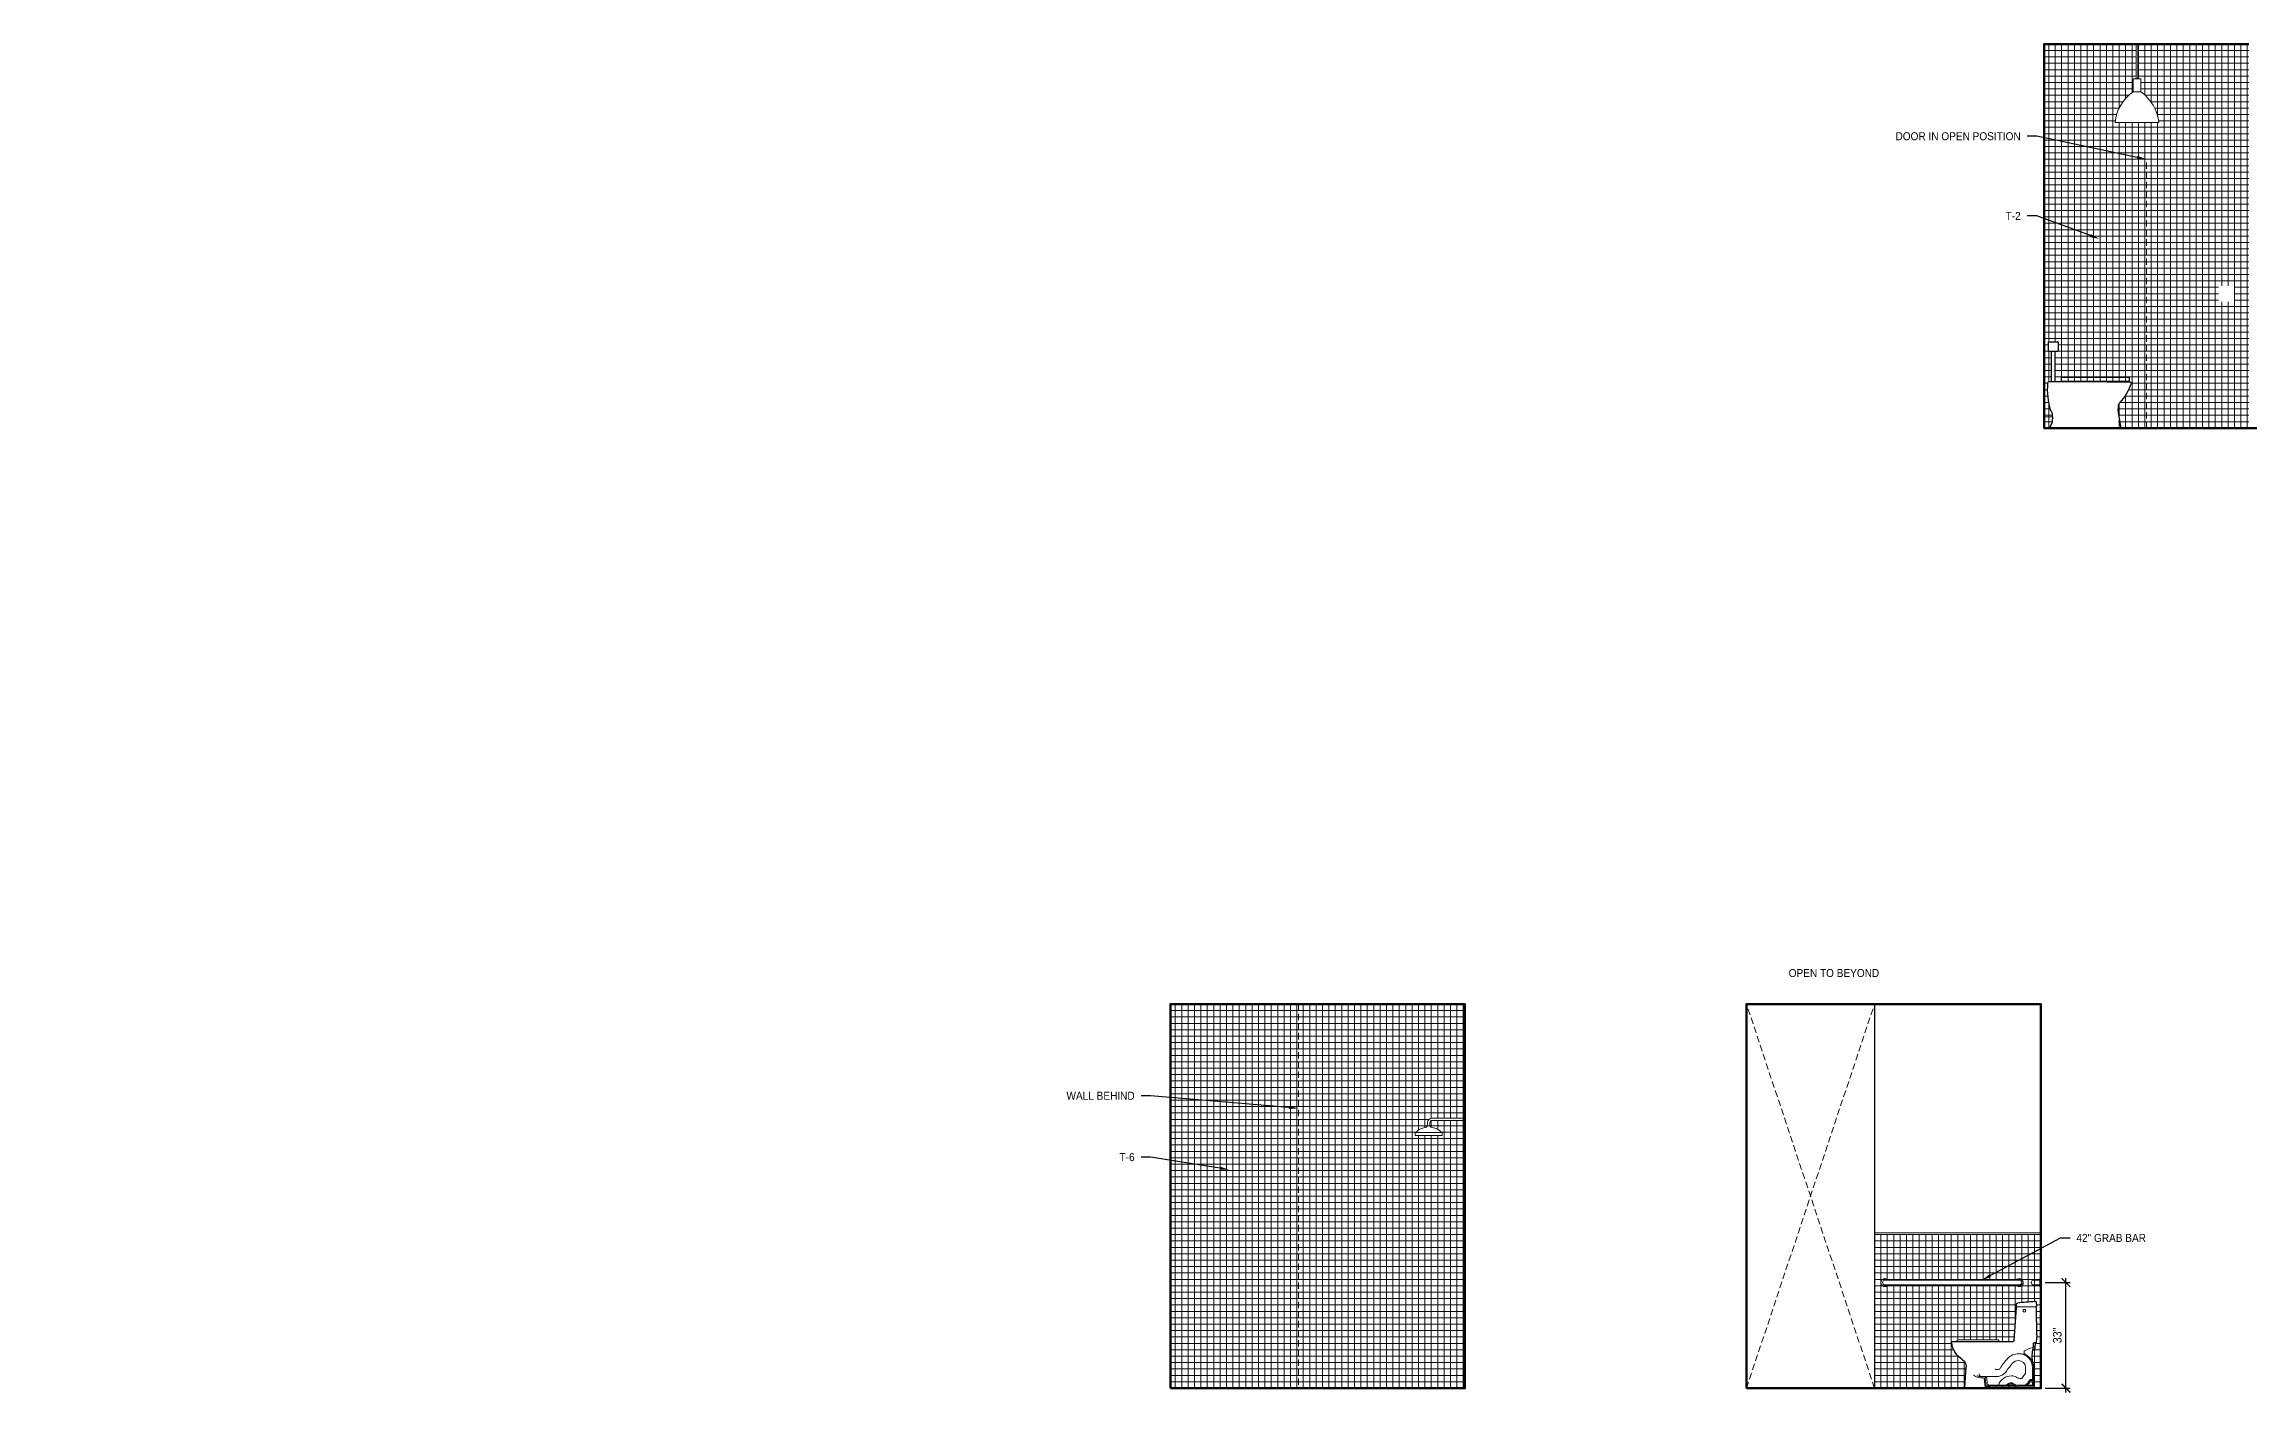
# Model space of a CAD drawing. Header units: inches. Extents: x -3027 to 6920, y -6604 to 320.
# Drawn here: x 3015 to 3703, y -2701 to -2280 of the extents above; entities that cross this region are included whole.
import ezdxf
from ezdxf import colors
from ezdxf.entities.mleader import LeaderData, LeaderLine
from ezdxf.math import Vec2, Vec3

# ---------------------------------------------------------------- set-up
doc = ezdxf.new("R2010")
doc.units = ezdxf.units.IN
doc.header["$LTSCALE"] = 4
doc.header["$MEASUREMENT"] = 0
doc.header["$PDMODE"] = 35
doc.header["$PDSIZE"] = -5
doc.linetypes.add('DASHED', pattern=[0.75, 0.5, -0.25])
doc.layers.get('0').update_dxf_attribs({"linetype": 'CONTINUOUS'})
doc.layers.get('Defpoints').update_dxf_attribs({"linetype": 'CONTINUOUS'})
for name, color, linetype, lineweight in [('A-ELEV-2', 5, 'CONTINUOUS', 25), ('A-ELEV-3', 8, 'CONTINUOUS', 15), ('A-ELEV-4', 9, 'CONTINUOUS', 9), ('A-ELEV-BYND', 9, 'DASHED', 9), ('A-ELEV-CUT', 3, 'CONTINUOUS', 50), ('A-ELEV-HTCH', 40, 'CONTINUOUS', 9), ('A-NOTE-DIM', 8, 'CONTINUOUS', 15), ('A-NOTE-REF', 8, 'CONTINUOUS', 15), ('A-SHBD', 5, 'CONTINUOUS', 25)]:
    doc.layers.add(name, color=color, linetype=linetype, lineweight=lineweight)
doc.styles.add('3_8SM', font='swisse.ttf', dxfattribs={"width": 0.9, "height": 2.666667})
doc.styles.add('ANNOT-SM', font='swisse.ttf', dxfattribs={"width": 0.9, "height": 0.078125})
doc.styles.add('Annotative', font='swisse.ttf', dxfattribs={"width": 0.9, "height": 0.078125})
doc.dimstyles.new('DIM3_8', dxfattribs={"dimtxt": 2.666667, "dimasz": 2.666667, "dimexe": 1.333333, "dimexo": 1.333333, "dimgap": 1.333333, "dimtad": 1, "dimdec": 4, "dimzin": 11, "dimdsep": 46, "dimlunit": 4, "dimtxsty": '3_8SM', "dimblk": 'ARCHTICK', "dimblk1": 'ARCHTICK', "dimblk2": 'ARCHTICK', "dimsah": 1, "dimcen": 2.666667, "dimdle": 1.333333, "dimclrd": 8, "dimclre": 8, "dimclrt": 8, "dimadec": 0, "dimazin": 0, "dimtfac": 4, "dimtdec": 4, "dimtofl": 0, "dimtmove": 2, "dimatfit": 3, "dimfxl": 1, "dimfrac": 2, "dimtzin": 0, "dimarcsym": 0})

# ---------------------------------------------------------------- blocks, each defined once
blk = doc.blocks.new('WESCO PENDANT')
at = {"layer": 'A-ELEV-3'}
for p, q in [((-0.25, -34.38), (-0.25, -23.5)), ((0.25, -34.38), (0.25, -23.5)), ((1.2, -38.38), (-1.2, -38.38))]:
    blk.add_line(p, q, dxfattribs=at)
for points in [[(-1.2, -38.38), (-1.2, -34.38), (-0.25, -34.38)], [(1.2, -38.38), (1.2, -34.38), (-0.25, -34.38)]]:
    blk.add_lwpolyline(points, dxfattribs=at)
for points in [[(6.83, -48), (-6.83, -48, -0.216802), (-1.2, -38.38, -0.306768)], [(-6.83, -48), (6.83, -48, 0.216802), (1.2, -38.38, 0.306768)]]:
    blk.add_lwpolyline(points, format="xyb", dxfattribs=at)
blk = doc.blocks.new('E15-WC-TOTO SUPREME SIDE')
at = {"layer": 'A-ELEV-2'}
for p, q in [((1.26, 16.54), (1.42, 25.2)), ((1.44, 26.78), (1.42, 25.51)), ((1.44, 25.26), (1.55, 25.37)), ((7.63, 25.26), (7.51, 25.37)), ((7.63, 25.52), (7.58, 26.32)), ((8.32, 14.94), (7.65, 25.21)), ((1.26, 16.37), (1.43, 14.46)), ((1.72, 14.17), (2.16, 14.17)), ((1.77, 14.17), (1.86, 12.38)), ((2.28, 13.05), (2.28, 14.06)), ((8.32, 14.86), (8.32, 14.94)), ((27.51, 14.57), (8.64, 14.57)), ((2.5, 12.01), (2.26, 12.01)), ((2.12, 0), (2.32, 2.68)), ((2.32, 2.68), (2.32, 6.46)), ((23.77, 0), (23.36, 6.73)), ((2.12, 0), (23.77, 0))]:
    blk.add_line(p, q, dxfattribs=at)
for centre, radius, start, end in [((1.54, 25.51), 0.118, 178.93789, 270), ((1.49, 25.2), 0.0788, 134.99392, 178.93729), ((1.84, 26.77), 0.394, 86.2503, 178.93879), ((1.61, 25.31), 0.0787, 90, 134.99392), ((-5.85, -90.69), 118.11, 83.64283, 86.25446), ((7.18, 26.3), 0.394, 3.72737, 83.64431), ((7.46, 25.31), 0.0787, 45.00608, 90), ((7.51, 25.51), 0.118, 270, 3.72957), ((7.57, 25.2), 0.0787, 3.72643, 45.00405), ((3.22, 16.54), 1.97, 180, 184.94036), ((1.74, 14.49), 0.315, 184.94089, 270), ((2.16, 14.06), 0.118, 0, 90), ((8.64, 14.88), 0.315, 183.72689, 270), ((20.78, 14.93), 7.09, 301.5624, 354.27107), ((27.51, 14.25), 0.315, 354.26803, 90), ((2.26, 12.4), 0.394, 183.12421, 270), ((2.67, 13.1), 0.394, 180, 254.48868), ((2.67, 13.05), 0.394, 180, 194.85629), ((-9.12, 9.92), 11.81, 347.84997, 14.85629), ((6.96, 6.46), 4.65, 166.91782, 180), ((25.72, 6.88), 2.36, 121.56283, 183.47614)]:
    blk.add_arc(centre, radius, start, end, dxfattribs=at)
at = {"layer": 'A-ELEV-3'}
for p, q in [((1.54, 25.39), (7.51, 25.39)), ((4.85, 24.5), (4.85, 23.93)), ((4.91, 24.56), (5.48, 24.56)), ((4.91, 23.87), (5.48, 23.87)), ((5.54, 24.5), (5.54, 23.93)), ((25.94, 15.07), (13.38, 15.07)), ((5.23, 10.9), (5.23, 11.5)), ((2.68, 2.29), (2.56, 0.59)), ((2.56, 0.59), (5.68, 0.59)), ((2.59, 0.98), (10.35, 0.98)), ((2.63, 2.72), (2.63, 6.46)), ((2.67, 2.68), (3.25, 2.68)), ((3.25, 2.36), (2.76, 2.36)), ((4.8, 6.46), (4.8, 4.96)), ((5.7, 3.29), (4.86, 4.74)), ((7.09, 0.59), (5.68, 0.59)), ((6.06, 3.07), (6.05, 3.07)), ((6.07, 3.07), (6.43, 3.07)), ((7.2, 0), (7.16, 0.52)), ((7.51, 0), (7.55, 0.52)), ((10.63, 0.59), (7.63, 0.59)), ((7.83, 1.02), (8.81, 1.59)), ((8.4, 0.98), (8.97, 1.31)), ((10.35, 0.98), (16.25, 0.98)), ((10.63, 0.59), (14.32, 0.59)), ((13.17, 5.83), (14.05, 5.83)), ((18.92, 3.66), (13.85, 3.66)), ((14.32, 0.59), (16.18, 0.59)), ((16.18, 0.59), (16.23, 0.59)), ((16.3, 0), (16.26, 0.52)), ((16.3, 0), (16.3, 0.04)), ((16.58, 0.43), (16.58, 0.54)), ((16.58, 0.43), (17.06, 0.43)), ((16.69, 0), (16.69, 0.04)), ((16.93, 3.35), (16.74, 1.14)), ((16.77, 0.12), (17.24, 0.12)), ((17.42, 3.35), (16.93, 3.35)), ((17.14, 0.5), (17.37, 3.19)), ((17.44, 0.3), (17.69, 3.16)), ((18.92, 3.27), (17.8, 3.27))]:
    blk.add_line(p, q, dxfattribs=at)
for centre, radius, start, end in [((4.91, 24.5), 0.0591, 90, 180), ((4.91, 23.93), 0.0591, 180, 270), ((5.48, 24.5), 0.0591, 0, 90), ((5.48, 23.93), 0.0591, 270, 0), ((13.38, 14.75), 0.315, 90, 215.97815), ((25.94, 14.75), 0.315, 324.02185, 90), ((6.96, 6.46), 4.64, 113.45174, 167.88042), ((-0.59, 1.34), 11.81, 61.02575, 74.48868), ((6.96, 6.46), 4.33, 113.97597, 180), ((6.96, 6.46), 2.17, 90, 180), ((5.03, 10.9), 0.197, 293.46689, 0), ((5.03, 11.5), 0.197, 0, 61.02575), ((5, 10.88), 0.512, 293.97412, 337.71816), ((5.7, 11.05), 0.433, 237.12614, 285.32364), ((6.96, 6.46), 4.33, 90, 105.32593), ((6.96, 6.06), 4.72, 41.94108, 90), ((6.96, 6.06), 2.56, 41.94128, 90), ((-5.78, -5.38), 19.69, 33.07778, 41.94086), ((-5.78, -5.38), 21.85, 31.95316, 41.94086), ((2.67, 2.72), 0.0394, 180, 270), ((2.76, 2.28), 0.0787, 90, 175.79389), ((3.25, 2.28), 0.394, 17.92038, 90), ((3.25, 2.28), 0.0787, 17.92202, 90), ((5.68, 3.07), 2.48, 197.92202, 237.27761), ((5.68, 3.07), 2.17, 197.92235, 233.97998), ((5.68, 3.07), 2.17, 233.97998, 254.50737), ((5.23, 4.96), 0.433, 180, 210.00073), ((6.07, 3.5), 0.433, 210.00073, 270.41152), ((6.43, 5.43), 2.36, 270, 301.58561), ((7.09, 0.52), 0.0787, 3.81217, 86.18593), ((7.63, 0.51), 0.0787, 90, 176.18593), ((9.21, 0.91), 2.95, 89.91444, 121.58478), ((7.89, 0.92), 0.118, 120.00073, 144.73724), ((9.21, 0.91), 0.787, 90, 120.00073), ((9.21, 0.91), 0.472, 90, 120.00073), ((9.21, -0.47), 4.33, 19.63729, 89.91458), ((9.21, -0.47), 2.17, 42.27759, 90), ((9.21, -0.47), 1.85, 51.92754, 90), ((13.85, 7.4), 3.74, 213.078, 270), ((13.77, 6.81), 1.18, 211.95396, 232.59839), ((13.17, 6.02), 0.197, 232.59839, 270), ((13.77, 6.81), 1.18, 232.59839, 235.96176), ((14.05, 6.02), 0.197, 270, 359.51873), ((16.18, 0.51), 0.0787, 3.81217, 90), ((16.23, 1.18), 0.197, 270, 354.9975), ((16.23, 1.18), 0.512, 301.6202, 354.9975), ((16.18, 0.51), 0.394, 3.81217, 36.36984), ((16.77, 0.04), 0.0787, 90, 177.27478), ((17.06, 0.51), 0.0787, 270, 354.99568), ((17.24, 0.31), 0.197, 270, 354.99568), ((17.8, 3.15), 0.433, 152.96431, 174.99568), ((17.8, 3.15), 0.118, 90, 174.99568), ((18.54, 4.45), 0.787, 270, 3.40835), ((18.92, 6.42), 3.15, 270, 306.42098), ((18.92, 6.42), 2.76, 270, 289.63318), ((19.81, 3.93), 0.118, 289.6307, 358.52924), ((20.26, 3.7), 0.118, 296.18923, 358.52924), ((20.56, 4.2), 0.394, 306.42295, 358.52738)]:
    blk.add_arc(centre, radius, start, end, dxfattribs=at)
blk = doc.blocks.new('A$C5FF114DE')
at = {"layer": 'A-ELEV-3', "ltscale": 0.5}
for p, q in [((-10.19, 0.41), (-0.5, 0.41)), ((-11.69, -2.02), (-11.69, -1.09)), ((-10.94, -1.09), (-10.94, -2.02)), ((-0.5, -0.34), (-10.19, -0.34))]:
    blk.add_line(p, q, dxfattribs=at)
at = {"layer": 'A-ELEV-3'}
blk.add_line((0, 1), (0, -1), dxfattribs=at)
for points in [[(-0.5, 0.41), (-0.5, 1), (0, 1)], [(0, -1), (-0.5, -1), (-0.5, -0.34)]]:
    blk.add_lwpolyline(points, dxfattribs=at)
blk.add_lwpolyline([(-15.5, -5.02, -1), (-15.5, -4.9), (-15.5, -4.15), (-15.44, -4.15, -0.155116), (-12.43, -2.51, 0.321168), (-11.78, -2.09), (-11.72, -2.09), (-11.72, -2.02), (-10.91, -2.02), (-10.91, -2.09), (-10.84, -2.09, 0.321168), (-10.2, -2.51, -0.155116), (-7.19, -4.15), (-7.12, -4.15), (-7.12, -4.9, -1), (-7.12, -5.02)], format="xyb", close=True, dxfattribs=at)
at = {"layer": 'A-ELEV-3', "ltscale": 0.5}
for radius in [1.5, 0.75]:
    blk.add_arc((-10.19, -1.09), radius, 90, 180, dxfattribs=at)
at = {"layer": 'A-ELEV-3'}
blk.add_arc((-15.5, -4.96), 0.0625, 90, 270, dxfattribs=at)
at = {"layer": 'A-ELEV-4'}
for p, q in [((-0.5, 0.41), (-0.5, -0.34)), ((-7.12, -4.15), (-15.5, -4.15))]:
    blk.add_line(p, q, dxfattribs=at)
blk = doc.blocks.new('industrial toilet side')
at = {"layer": 'A-ELEV-2'}
blk.add_line((0, 0), (-22.35, 0), dxfattribs=at)
for points in [[(-1.71, 26.99), (-2.71, 26.99), (-2.71, 23.99), (0.29, 23.99), (0.29, 26.99), (-1.71, 26.99)], [(-1.71, 23.99), (-1.71, 14.44)], [(-0.71, 14.44), (-0.71, 23.99)], [(-18.02, 14.44), (-25.24, 14.44)], [(-18.02, 14.44), (0.26, 14.44)]]:
    blk.add_lwpolyline(points, dxfattribs=at)
for points in [[(-25.54, 14, 0.119627), (-22, 8, -0.096953), (-21.54, 7.12, -0.078535), (-21.56, 4.28), (-22.35, 0)], [(0.56, 14, -0.097762), (-0.38, 5.54, 0.096953), (-0.85, 4.65, 0.078535), (-0.83, 1.81), (0, 0)]]:
    blk.add_lwpolyline(points, format="xyb", dxfattribs=at)
blk.add_lwpolyline([(-3.91, 14.69), (-24.84, 14.69, -0.414214), (-25.09, 14.94), (-25.09, 15.6, -0.414214), (-24.84, 15.85), (-3.91, 15.85, -0.414214), (-3.66, 15.6), (-3.66, 14.94, -0.414214)], format="xyb", close=True, dxfattribs=at)
for centre, start, end in [((-25.2, 14.09), 96.11442, 198.67998), ((0.23, 14.09), 341.32002, 83.88558)]:
    blk.add_arc(centre, 0.35, start, end, dxfattribs=at)
blk = doc.blocks.new('HC-GB-SD')
at = {"layer": 'A-ELEV-3'}
for p, q in [((0, -1.25), (0, 1.25)), ((0, 1.25), (0.375, 1.25)), ((0.375, 1.25), (0.375, -1.25)), ((0.375, 0.75), (2.25, 0.75)), ((0.375, 0.75), (0.5, 0.75)), ((0.375, -1.25), (0, -1.25)), ((0.375, -0.75), (2.25, -0.75)), ((0.5, -0.75), (0.375, -0.75))]:
    blk.add_line(p, q, dxfattribs=at)
blk.add_arc((2.25, 0), 0.75, 270, 90, dxfattribs=at)
blk = doc.blocks.new('_ARCHTICK')
at = {"color": 0, "linetype": 'ByBlock', "const_width": 0.15}
blk.add_lwpolyline([(-0.5, -0.5), (0.5, 0.5)], dxfattribs=at)
blk = doc.blocks.new('*D160')
at = {"layer": 'A-NOTE-DIM', "color": 8, "lineweight": -2, "transparency": 16777216}
for p, q in [((3646.32, -2701.33), (3646.32, -2665.66)), ((3639.82, -2667), (3647.65, -2667)), ((3639.82, -2700), (3647.65, -2700))]:
    blk.add_line(p, q, dxfattribs=at)
at = {"layer": 'Defpoints', "color": 0, "transparency": 16777216}
for p in [(3638.49, -2667), (3646.32, -2667), (3638.49, -2700)]:
    blk.add_point(p, dxfattribs=at)
at = {"layer": 'A-NOTE-DIM', "color": 8, "lineweight": -2, "transparency": 16777216, "xscale": 2.666666666666667, "yscale": 2.666666666666667, "zscale": 2.666666666666667}
for p, rotation in [((3646.32, -2667), 90), ((3646.32, -2700), 270)]:
    blk.add_blockref('_ARCHTICK', p, dxfattribs=dict(at, rotation=rotation))
at = {"layer": 'A-NOTE-DIM', "color": 8, "transparency": 16777216, "insert": (3643.62, -2683.5), "char_height": 2.667, "attachment_point": 5, "rotation": 90, "style": '3_8SM'}
blk.add_mtext('33"', dxfattribs=at)

msp = doc.modelspace()

# ---------------------------------------------------------------- hatches: boundary and pattern name
at = {"layer": 'A-ELEV-4'}
h = msp.add_hatch(dxfattribs=at)
h.set_pattern_fill('ANSI37', color=256, scale=16, angle=45)
h.set_pattern_definition([(90, (2606.9776, 0), (-2, 4e-16), []), (180, (2606.9776, 0), (-4e-16, -2), [])])
edge = h.paths.add_edge_path()
edge.add_line((3639.48879, -2280), (3668.23879, -2280))
edge.add_line((3668.23879, -2280), (3668.23879, -2290.87504))
edge.add_line((3668.23879, -2290.87504), (3667.29307, -2290.87504))
edge.add_line((3667.29307, -2290.87504), (3667.29307, -2294.87504))
edge.add_arc((3675.0535, -2305.87825), 13.46457, 485.19483264, 534.12486151)
edge.add_line((3661.65965, -2304.5), (3675.31794, -2304.5))
edge.add_arc((3661.92409, -2305.87825), 13.46457, 365.87513849, 414.80516736)
edge.add_line((3669.68451, -2294.87504), (3669.68451, -2290.87504))
edge.add_line((3669.68451, -2290.87504), (3668.73879, -2290.87504))
edge.add_line((3668.73879, -2290.87504), (3668.73879, -2280))
edge.add_line((3668.73879, -2280), (3703.48879, -2280))
edge.add_line((3703.48879, -2280), (3703.48879, -2400))
edge.add_line((3703.48879, -2400), (3662.83504, -2400))
edge.add_line((3662.83504, -2400), (3662.69167, -2395.72303))
edge.add_arc((3671.67268, -2394.24563), 9.10172, 171.37961235, 189.34164998, ccw=False)
edge.add_arc((3665.16865, -2393.62122), 2.60225, 501.33209499, 523.48291946, ccw=False)
edge.add_arc((3652.55518, -2381.71917), 14.7503, 315.83923788, 343.04241607)
edge.add_arc((3666.33293, -2385.90931), 0.34964, 341.32001817, 443.88557854)
edge.add_line((3666.37017, -2385.56166), (3642.84131, -2385.56166))
edge.add_line((3642.84131, -2385.56166), (3642.84131, -2376.01163))
edge.add_line((3642.84131, -2376.01163), (3643.84131, -2376.01163))
edge.add_line((3643.84131, -2376.01163), (3643.84131, -2373.01163))
edge.add_line((3643.84131, -2373.01163), (3640.84131, -2373.01163))
edge.add_line((3640.84131, -2373.01163), (3640.84131, -2376.01163))
edge.add_line((3640.84131, -2376.01163), (3641.84131, -2376.01163))
edge.add_line((3641.84131, -2376.01163), (3641.84131, -2385.56166))
edge.add_line((3641.84131, -2385.56166), (3640.94238, -2385.56166))
edge.add_arc((3640.90514, -2385.90931), 0.34964, 443.88557854, 555.15156053)
edge.add_arc((3662.47362, -2387.8334), 21.9825, 535.2176394, 557.55210441)
edge.add_arc((3639.48277, -2396.08863), 2.60225, 376.51708054, 398.66790501, ccw=False)
edge.add_arc((3633.58355, -2396.22598), 8.4398, 333.43776853, 365.96566701, ccw=False)
edge.add_line((3641.13252, -2400), (3639.48879, -2400))
edge.add_line((3639.48879, -2400), (3639.48879, -2280))
h.paths.add_polyline_path([(3698.88756, -2360.50172), (3698.88756, -2355.50172), (3693.95908, -2355.50172), (3693.95908, -2360.50172)], flags=16)
h = msp.add_hatch(dxfattribs=at)
h.set_pattern_fill('ANSI37', color=256, scale=16, angle=45)
h.paths.add_polyline_path([(3406.4998, -2580), (3366.48879, -2580), (3366.48879, -2700), (3406.4998, -2700)])
edge = h.paths.add_edge_path()
edge.add_line((3457.98879, -2614.99999), (3458.48879, -2615.00001))
edge.add_line((3458.48879, -2615.00001), (3458.48879, -2580))
edge.add_line((3458.48879, -2580), (3406.4998, -2580))
edge.add_line((3406.4998, -2580), (3406.4998, -2700))
edge.add_line((3406.4998, -2700), (3458.48879, -2700))
edge.add_line((3458.48879, -2700), (3458.48879, -2616.99999))
edge.add_line((3458.48879, -2616.99999), (3457.98879, -2616.99999))
edge.add_line((3457.98879, -2616.99999), (3457.98879, -2616.33652))
edge.add_line((3457.98879, -2616.33652), (3448.30129, -2616.33652))
edge.add_arc((3448.30129, -2617.08652), 0.75, 90, 180)
edge.add_line((3447.55129, -2617.08652), (3447.60146, -2617.84997))
edge.add_arc((3448.26518, -2617.84997), 0.66372, 180, 248.86218103)
edge.add_arc((3447.22247, -2624.06843), 5.65674, 43.85820322, 81.83524275, ccw=False)
edge.add_line((3451.30129, -2620.14902), (3451.36379, -2620.14902))
edge.add_line((3451.36379, -2620.14902), (3451.36379, -2621.02402))
edge.add_line((3451.36379, -2621.02402), (3442.98879, -2621.02402))
edge.add_arc((3442.98879, -2620.96152), 0.0625, 90, 270, ccw=False)
edge.add_line((3442.98879, -2620.89902), (3442.98879, -2620.14902))
edge.add_line((3442.98879, -2620.14902), (3443.05129, -2620.14902))
edge.add_arc((3447.13012, -2624.06843), 5.65674, 98.16475725, 136.14179678, ccw=False)
edge.add_arc((3446.08741, -2617.84997), 0.66372, 291.13781897, 360)
edge.add_line((3446.75113, -2617.84997), (3446.80129, -2617.08652))
edge.add_arc((3448.30129, -2617.08652), 1.5, 90, 180, ccw=False)
edge.add_line((3448.30129, -2615.58652), (3457.98879, -2615.58652))
edge.add_line((3457.98879, -2615.58652), (3457.98879, -2614.99999))
h = msp.add_hatch(dxfattribs=at)
h.set_pattern_fill('ANSI37', color=256, scale=16, angle=45)
h.set_pattern_definition([(90, (3586.4998, -2700), (-2, 4e-16), []), (180, (3586.4998, -2700), (-4e-16, -2), [])])
edge = h.paths.add_edge_path()
edge.add_line((3586.4998, -2652), (3638.48879, -2652))
edge.add_line((3638.48879, -2652), (3638.48879, -2700))
edge.add_line((3638.48879, -2700), (3631.28958, -2700))
edge.add_line((3631.28958, -2700), (3631.32446, -2699.47725))
edge.add_arc((3631.40301, -2699.48248), 0.07872, 68.08907961, 176.18678437, ccw=False)
edge.add_line((3631.43238, -2699.40945), (3632.80773, -2699.40945))
edge.add_line((3632.80773, -2699.40945), (3635.93013, -2699.40937))
edge.add_line((3635.93013, -2699.40937), (3635.79984, -2697.6378))
edge.add_line((3635.79984, -2697.6378), (3635.18503, -2697.6378))
edge.add_arc((3632.80812, -2696.92906), 2.48032, 302.72239332, 343.39659329, ccw=False)
edge.add_line((3634.14891, -2699.01575), (3633.38652, -2699.01575))
edge.add_arc((3632.80812, -2696.92906), 2.16537, 285.49262727, 306.02002077)
edge.add_arc((3632.80811, -2696.92909), 2.16535, 306.02080608, 342.07877291)
edge.add_arc((3635.243, -2697.71654), 0.39371, 89.67822752, 162.07877291, ccw=False)
edge.add_line((3635.24521, -2697.32284), (3635.85651, -2697.32284))
edge.add_line((3635.85651, -2697.32284), (3635.85651, -2697.28347))
edge.add_arc((3635.81714, -2697.28347), 0.03937, -90, 0, ccw=False)
edge.add_line((3635.81714, -2697.32284), (3635.24521, -2697.32284))
edge.add_arc((3635.243, -2697.71654), 0.39371, 89.67822755, 162.07795095)
edge.add_arc((3632.80812, -2696.92906), 2.16535, 306.02002077, 342.07795094, ccw=False)
edge.add_arc((3632.80806, -2696.92907), 2.16537, 285.49425784, 306.02154782, ccw=False)
edge.add_line((3633.38652, -2699.01575), (3630.72013, -2699.01575))
edge.add_line((3630.72013, -2699.01575), (3629.67991, -2698.4152))
edge.add_arc((3629.28169, -2699.09448), 0.7874, 59.61898647, 89.99837892)
edge.add_arc((3629.28171, -2700.47244), 2.16537, 90, 137.72240659)
edge.add_line((3627.67957, -2699.01575), (3625.20336, -2699.01575))
edge.add_arc((3629.28171, -2700.47244), 4.33069, 89.85209726, 160.34446244, ccw=False)
edge.add_arc((3629.27966, -2699.09449), 2.95276, 58.57197211, 89.74335117, ccw=False)
edge.add_arc((3632.06344, -2694.56689), 2.3622, 238.21845251, 269.6692022)
edge.add_line((3632.0498, -2696.92906), (3632.41442, -2696.92906))
edge.add_arc((3632.41753, -2696.49603), 0.43304, 269.58848179, 330.00047987)
edge.add_line((3632.79256, -2696.71254), (3632.79257, -2696.71256))
edge.add_line((3632.79257, -2696.71256), (3632.79256, -2696.71254))
edge.add_arc((3632.41753, -2696.49603), 0.43304, 269.58848179, 330.00047987, ccw=False)
edge.add_line((3632.41442, -2696.92906), (3632.0498, -2696.92906))
edge.add_arc((3632.06344, -2694.56689), 2.3622, 238.61125239, 269.6692022, ccw=False)
edge.add_arc((3629.27966, -2699.09449), 2.95276, 58.25773278, 90.42689902)
edge.add_arc((3629.28171, -2700.47244), 4.33069, 90.31815293, 160.34446244)
edge.add_line((3625.20336, -2699.01575), (3628.14065, -2699.01575))
edge.add_line((3628.14065, -2699.01575), (3635.90118, -2699.01575))
edge.add_line((3635.90118, -2699.01575), (3635.93013, -2699.40937))
edge.add_line((3635.93013, -2699.40937), (3632.80773, -2699.40937))
edge.add_line((3632.80773, -2699.40937), (3631.32894, -2699.40945))
edge.add_line((3631.32894, -2699.40945), (3631.28958, -2700))
edge.add_line((3631.28958, -2700), (3630.97462, -2700))
edge.add_line((3630.97462, -2700), (3630.94013, -2699.48295))
edge.add_arc((3630.86159, -2699.48819), 0.07872, 3.81610176, 90)
edge.add_line((3630.86159, -2699.40947), (3627.85458, -2699.40945))
edge.add_line((3627.85458, -2699.40945), (3624.1734, -2699.40945))
edge.add_line((3624.1734, -2699.40945), (3622.30606, -2699.40945))
edge.add_arc((3622.30606, -2699.48819), 0.07874, 90, 176.18824167)
edge.add_line((3622.22749, -2699.48295), (3622.22747, -2699.48295))
edge.add_line((3622.22747, -2699.48295), (3622.19302, -2700))
edge.add_line((3622.19302, -2700), (3621.79932, -2700))
edge.add_line((3621.79932, -2700), (3621.79932, -2699.96437))
edge.add_arc((3621.72067, -2699.96063), 0.07874, 357.27477789, 450)
edge.add_line((3621.72067, -2699.88189), (3621.24836, -2699.88189))
edge.add_line((3621.24836, -2699.88189), (3614.72126, -2699.89344))
edge.add_line((3614.72126, -2699.89344), (3615.12379, -2693.26638))
edge.add_arc((3612.76593, -2693.12314), 2.3622, 356.52368328, 418.43734784)
edge.add_arc((3617.71171, -2685.0721), 7.08661, 185.72879037, 238.43749361, ccw=False)
edge.add_arc((3610.97388, -2685.74804), 0.31496, 90, 185.72879039, ccw=False)
edge.add_line((3610.97388, -2685.43308), (3629.85202, -2685.43308))
edge.add_arc((3629.85202, -2685.11812), 0.31496, 270, 356.30029244)
edge.add_line((3630.16633, -2685.13844), (3630.16632, -2685.13852))
edge.add_arc((3629.85202, -2685.11812), 0.31496, 270, 356.28670038, ccw=False)
edge.add_line((3629.85202, -2685.43308), (3625.3642, -2685.43308))
edge.add_arc((3625.10932, -2685.24805), 0.31496, 324.02184844, 450)
edge.add_line((3625.10932, -2684.93309), (3612.54711, -2684.93309))
edge.add_arc((3612.54711, -2685.24805), 0.31496, 90, 215.97815156)
edge.add_line((3612.29223, -2685.43308), (3610.97388, -2685.43308))
edge.add_arc((3610.97388, -2685.74804), 0.31496, 89.99999963, 185.72879042)
edge.add_arc((3617.71172, -2685.07211), 7.08661, 185.72867592, 238.43742428)
edge.add_arc((3612.76593, -2693.12315), 2.3622, -3.47600706, 58.43749363, ccw=False)
edge.add_line((3615.12379, -2693.26638), (3614.71479, -2700))
edge.add_line((3614.71479, -2700), (3586.4998, -2700))
edge.add_line((3586.4998, -2700), (3586.4998, -2652))
h.paths.add_polyline_path([(3614.56584, -2699.9595), (3614.71557, -2700), (3615.1238, -2693.26638), (3614.8616, -2692.03312), (3611.70739, -2688.83616), (3610.6605, -2685.7795), (3610.74032, -2685.53674), (3629.85202, -2685.43308), (3630.17108, -2685.06497), (3631.02126, -2673.42883), (3636.62466, -2672.83549), (3637.04403, -2673.22107), (3637.23371, -2683.46458), (3636.96087, -2685.74392), (3636.72711, -2685.73117), (3636.62411, -2687.61989), (3635.98805, -2687.99213), (3635.8054, -2689.80072), (3636.06668, -2692.56552), (3636.36832, -2700), (3636.36832, -2700.0405)])
h.paths.add_polyline_path([(3631.73879, -2667.75), (3589.73879, -2667.75), (3589.73879, -2666.25), (3631.73879, -2666.25)], flags=16)

# ---------------------------------------------------------------- linework, layer by layer
at = {"layer": 'A-ELEV-2'}
msp.add_line((3586.4998, -2580), (3586.4998, -2700), dxfattribs=at)
at = {"layer": 'A-ELEV-3'}
for p, q in [((3642.07797, -2396.5), (3639.48879, -2396.5)), ((3638.48879, -2651.5), (3586.4998, -2651.5)), ((3638.48879, -2652), (3586.4998, -2652)), ((3589.73879, -2666.25), (3631.73879, -2666.25)), ((3589.73879, -2667.75), (3631.73879, -2667.75))]:
    msp.add_line(p, q, dxfattribs=at)
for centre, radius, start, end in [((3589.73879, -2667), 1.25, 36.86989765, 323.13010235), ((3589.73879, -2667), 0.75, 90, 270), ((3631.73879, -2667), 1.25, 216.86989765, 143.13010235), ((3631.73879, -2667), 0.75, 270, 90)]:
    msp.add_arc(centre, radius, start, end, dxfattribs=at)
at = {"layer": 'A-ELEV-BYND'}
for p, q in [((3406.4998, -2580), (3406.4998, -2700)), ((3586.4998, -2700), (3546.48879, -2580)), ((3546.48879, -2700), (3586.4998, -2580))]:
    msp.add_line(p, q, dxfattribs=at)
msp.add_lwpolyline([(3671.48879, -2400), (3671.48879, -2316), (3703.48879, -2316)], dxfattribs=at)
at = {"layer": 'A-ELEV-CUT'}
msp.add_lwpolyline([(3703.48879, -2280), (3639.48879, -2280), (3639.48879, -2400), (3779.4998, -2400), (3779.4998, -2280), (3708.48879, -2280)], dxfattribs=at)
for points in [[(3366.48879, -2700), (3458.48879, -2700), (3458.48879, -2580), (3366.48879, -2580)], [(3546.48879, -2700), (3638.48879, -2700), (3638.48879, -2580), (3546.48879, -2580)]]:
    msp.add_lwpolyline(points, close=True, dxfattribs=at)

# ---------------------------------------------------------------- block references
at = {"xscale": -1}
msp.add_blockref('HC-GB-SD', (3638.48879, -2666.99651), dxfattribs=at)
at = {"layer": 'A-ELEV-2', "xscale": -1}
msp.add_blockref('industrial toilet side', (3641.13252, -2400), dxfattribs=at)
at = {"layer": 'A-ELEV-3'}
msp.add_blockref('A$C5FF114DE', (3458.48879, -2616), dxfattribs=at)
at = {"layer": 'A-ELEV-HTCH', "xscale": -1}
msp.add_blockref('E15-WC-TOTO SUPREME SIDE', (3638.48879, -2700), dxfattribs=at)
at = {"layer": 'A-SHBD'}
msp.add_blockref('WESCO PENDANT', (3668.48879, -2256.5), dxfattribs=at)

# ---------------------------------------------------------------- texts
at = {"layer": 'A-NOTE-REF', "insert": (3559.67576, -2569.02233), "char_height": 2.5, "attachment_point": 1, "style": 'Annotative'}
msp.add_mtext_dynamic_manual_height_columns('OPEN TO BEYOND', width=28.5091594, gutter_width=12.5, heights=[0], dxfattribs=at)

# ---------------------------------------------------------------- dimensions: what is measured, and where the dimension line sits
at = {"layer": 'A-NOTE-DIM'}
dim = msp.add_linear_dim(base=(3646.3169, -2666.99651), p1=(3638.48879, -2700), p2=(3638.48879, -2666.99651), angle=270, text='33"', dimstyle='DIM3_8', override={"dimpost": ' '}, dxfattribs=at)
dim.commit()
dim.dimension.update_dxf_attribs({"geometry": '*D160', "text_midpoint": (3643.61507, -2683.49826)})

# ---------------------------------------------------------------- leaders
at = {"layer": 'A-NOTE-REF'}
ml = msp.add_multileader_mtext('Standard', dxfattribs=at)
ml.set_content('GWB CEILING', color=256, style='ANNOT-SM')
ml.set_leader_properties()
ml.build(insert=Vec2(0, 0))
ml.multileader.update_dxf_attribs({"dogleg_length": 0.09375, "arrow_head_size": 3, "scale": 32})
ctx = ml.context
ctx.base_point, ctx.scale, ctx.char_height, ctx.arrow_head_size, ctx.plane_origin = Vec3(2747.56681, -2289.10039), 32, 2.5, 3, Vec3(2727.84201, -2273.67539)
notes = []
notes.append((ctx, [(0, (1, 1, 0), (2744.56681, -2289.10039), (1, 0), 3, [(0, [(2733.61681, -2280)], 0, [])])]))
ctx.mtext.insert, ctx.mtext.width, ctx.mtext.flow_direction = Vec3(2749.56681, -2287.81743), 16.5916224, 5
ml = msp.add_multileader_mtext('Standard', dxfattribs=at)
ml.set_content('T-2 BEYOND', color=256, style='ANNOT-SM')
ml.set_leader_properties()
ml.build(insert=Vec2(0, 0))
ml.multileader.update_dxf_attribs({"dogleg_length": 0.09375, "arrow_head_size": 3, "scale": 32})
ctx = ml.context
ctx.base_point, ctx.scale, ctx.char_height, ctx.arrow_head_size, ctx.plane_origin = Vec3(2747.56681, -2298.57539), 32, 2.5, 3, Vec3(2727.84201, -2287.75039)
notes.append((ctx, [(0, (1, 1, 0), (2744.56681, -2298.57539), (1, 0), 3, [(0, [(2733.61681, -2285.775)], 0, [])])]))
ctx.mtext.insert, ctx.mtext.width, ctx.mtext.flow_direction = Vec3(2749.56681, -2297.29243), 16.5916224, 5
ml = msp.add_multileader_mtext('Standard', dxfattribs=at)
ml.set_content('GL-1', color=256, style='ANNOT-SM')
ml.set_leader_properties()
ml.build(insert=Vec2(0, 0))
ml.multileader.update_dxf_attribs({"dogleg_length": 0.09375, "arrow_head_size": 3, "scale": 32})
ctx = ml.context
ctx.base_point, ctx.scale, ctx.char_height, ctx.arrow_head_size, ctx.plane_origin = Vec3(2747.56681, -2309.50382), 32, 2.5, 3, Vec3(2727.84201, -2298.67882)
notes.append((ctx, [(0, (1, 1, 0), (2744.56681, -2309.50382), (1, 0), 3, [(0, [(2733.61681, -2294.275)], 0, [])])]))
ctx.mtext.insert, ctx.mtext.width, ctx.mtext.flow_direction = Vec3(2749.56681, -2308.22086), 28.7311436, 5
ml = msp.add_multileader_mtext('Standard', dxfattribs=at)
ml.set_content('DOOR IN OPEN POSITION', color=256, style='ANNOT-SM')
ml.set_leader_properties()
ml.build(insert=Vec2(0, 0))
ml.multileader.update_dxf_attribs({"dogleg_length": 0.09375, "arrow_head_size": 3, "scale": 32})
ctx = ml.context
ctx.base_point, ctx.scale, ctx.char_height, ctx.arrow_head_size, ctx.plane_origin = Vec3(3614.2697, -2308.8185), 32, 2.5, 3, Vec3(3648.66734, -2326.2685)
ctx.text_align_type = 2
notes.append((ctx, [(0, (1, 1, 0), (3637.17639, -2308.8185), (-1, 0), 3, [(0, [(3671.48879, -2316)], 0, [])])]))
ctx.mtext.insert, ctx.mtext.width, ctx.mtext.alignment, ctx.mtext.flow_direction = Vec3(3632.17639, -2307.53554), 18.8183245, 3, 5
ml = msp.add_multileader_mtext('Standard', dxfattribs=at)
ml.set_content('WT-2', color=256, style='ANNOT-SM')
ml.set_leader_properties()
ml.build(insert=Vec2(0, 0))
ml.multileader.update_dxf_attribs({"dogleg_length": 0.09375, "arrow_head_size": 3, "scale": 32})
ctx = ml.context
ctx.base_point, ctx.scale, ctx.char_height, ctx.arrow_head_size, ctx.plane_origin = Vec3(2747.56681, -2330.44677), 32, 2.5, 3, Vec3(2727.84201, -2315.55141)
notes.append((ctx, [(0, (1, 1, 0), (2744.56681, -2330.44677), (1, 0), 3, [(0, [(2733.61681, -2314.01181)], 0, [])])]))
ctx.mtext.insert, ctx.mtext.width, ctx.mtext.flow_direction = Vec3(2749.56681, -2329.19677), 28.7311436, 5
ml = msp.add_multileader_mtext('Standard', dxfattribs=at)
ml.set_content('WOOD DOORS PNT, TYP', color=256, style='ANNOT-SM')
ml.set_leader_properties()
ml.build(insert=Vec2(0, 0))
ml.multileader.update_dxf_attribs({"dogleg_length": 0.09375, "arrow_head_size": 3, "scale": 32})
ctx = ml.context
ctx.base_point, ctx.scale, ctx.char_height, ctx.arrow_head_size, ctx.plane_origin = Vec3(2747.56681, -2347.27053), 32, 2.5, 3, Vec3(2727.84201, -2343.44553)
notes.append((ctx, [(0, (1, 1, 0), (2744.56681, -2347.27053), (1, 0), 3, [(0, [(2733.61681, -2329.90593)], 0, [])])]))
ctx.mtext.insert, ctx.mtext.width, ctx.mtext.flow_direction = Vec3(2749.56681, -2345.73318), 18.8183245, 5
ml = msp.add_multileader_mtext('Standard', dxfattribs=at)
ml.set_content('T-2', color=256, style='ANNOT-SM')
ml.set_leader_properties()
ml.build(insert=Vec2(0, 0))
ml.multileader.update_dxf_attribs({"dogleg_length": 0.09375, "arrow_head_size": 3, "scale": 32})
ctx = ml.context
ctx.base_point, ctx.scale, ctx.char_height, ctx.arrow_head_size, ctx.plane_origin = Vec3(3624.84881, -2333.69368), 32, 2.5, 3, Vec3(3648.66734, -2351.14368)
ctx.text_align_type = 2
notes.append((ctx, [(0, (1, 1, 0), (3637.17639, -2333.69368), (-1, 0), 3, [(0, [(3656.76436, -2340.87518)], 0, [])])]))
ctx.mtext.insert, ctx.mtext.width, ctx.mtext.alignment, ctx.mtext.flow_direction = Vec3(3632.17639, -2332.44368), 18.8183245, 3, 5
ml = msp.add_multileader_mtext('Standard', dxfattribs=at)
ml.set_content('T-2\\PCENTER IN WALL', color=256, style='ANNOT-SM')
ml.set_leader_properties()
ml.build(insert=Vec2(0, 0))
ml.multileader.update_dxf_attribs({"dogleg_length": 0.09375, "arrow_head_size": 3, "scale": 32})
ctx = ml.context
ctx.base_point, ctx.scale, ctx.char_height, ctx.arrow_head_size, ctx.plane_origin = Vec3(2504.01585, -2355.6), 32, 2.5, 3, Vec3(2486.66076, -2373.05)
notes.append((ctx, [(0, (1, 1, 0), (2501.01585, -2355.6), (1, 0), 3, [(0, [(2492.43556, -2360.4743)], 0, [])])]))
ctx.mtext.insert, ctx.mtext.width, ctx.mtext.flow_direction = Vec3(2506.01585, -2354.34915), 16.4090316, 5
ml = msp.add_multileader_mtext('Standard', dxfattribs=at)
ml.set_content('INDUSTRIAL TOILET', color=256, style='ANNOT-SM')
ml.set_leader_properties()
ml.build(insert=Vec2(0, 0))
ml.multileader.update_dxf_attribs({"dogleg_length": 0.09375, "arrow_head_size": 3, "scale": 32})
ctx = ml.context
ctx.base_point, ctx.scale, ctx.char_height, ctx.arrow_head_size, ctx.plane_origin = Vec3(2504.01585, -2371.05313), 32, 2.5, 3, Vec3(2486.66076, -2388.50313)
notes.append((ctx, [(0, (1, 1, 0), (2501.01585, -2371.05313), (1, 0), 3, [(0, [(2483.45396, -2384.1473)], 0, [])])]))
ctx.mtext.insert, ctx.mtext.width, ctx.mtext.flow_direction = Vec3(2506.01585, -2369.77016), 16.4090316, 5
ml = msp.add_multileader_mtext('Standard', dxfattribs=at)
ml.set_content('CNC-1', color=256, style='ANNOT-SM')
ml.set_leader_properties()
ml.build(insert=Vec2(0, 0))
ml.multileader.update_dxf_attribs({"dogleg_length": 0.09375, "arrow_head_size": 3, "scale": 32})
ctx = ml.context
ctx.base_point, ctx.scale, ctx.char_height, ctx.arrow_head_size, ctx.plane_origin = Vec3(2504.01585, -2390.46322), 32, 2.5, 3, Vec3(2484.29105, -2396.66322)
notes.append((ctx, [(0, (1, 1, 0), (2501.01585, -2390.46322), (1, 0), 3, [(0, [(2486.62842, -2400)], 0, [])])]))
ctx.mtext.insert, ctx.mtext.width, ctx.mtext.flow_direction = Vec3(2506.01585, -2389.18026), 28.7311436, 5
ml = msp.add_multileader_mtext('Standard', dxfattribs=at)
ml.set_content('GWB CEILING', color=256, style='ANNOT-SM')
ml.set_leader_properties()
ml.build(insert=Vec2(0, 0))
ml.multileader.update_dxf_attribs({"dogleg_length": 0.09375, "arrow_head_size": 3, "scale": 32})
ctx = ml.context
ctx.base_point, ctx.scale, ctx.char_height, ctx.arrow_head_size, ctx.plane_origin = Vec3(2723.58607, -2598.62396), 32, 2.5, 3, Vec3(2703.86127, -2604.82396)
notes.append((ctx, [(0, (1, 1, 0), (2720.58607, -2598.62396), (1, 0), 3, [(0, [(2666.70134, -2580)], 0, [])])]))
ctx.mtext.insert, ctx.mtext.width, ctx.mtext.flow_direction = Vec3(2725.58607, -2597.341), 28.7311436, 5
ml = msp.add_multileader_mtext('Standard', dxfattribs=at)
ml.set_content('WALL BEHIND', color=256, style='ANNOT-SM')
ml.set_leader_properties()
ml.build(insert=Vec2(0, 0))
ml.multileader.update_dxf_attribs({"dogleg_length": 0.09375, "arrow_head_size": 3, "scale": 32})
ctx = ml.context
ctx.base_point, ctx.scale, ctx.char_height, ctx.arrow_head_size, ctx.plane_origin = Vec3(3340.32287, -2608.62513), 32, 2.5, 3, Vec3(3371.79961, -2626.07513)
ctx.text_align_type = 2
notes.append((ctx, [(0, (1, 1, 0), (3360.30867, -2608.62513), (-1, 0), 3, [(0, [(3406.4998, -2612.53553)], 0, [])])]))
ctx.mtext.insert, ctx.mtext.width, ctx.mtext.alignment, ctx.mtext.flow_direction = Vec3(3355.30867, -2607.37513), 18.8183245, 3, 5
ml = msp.add_multileader_mtext('Standard', dxfattribs=at)
ml.set_content('T-6', color=256, style='ANNOT-SM')
ml.set_leader_properties()
ml.build(insert=Vec2(0, 0))
ml.multileader.update_dxf_attribs({"dogleg_length": 0.09375, "arrow_head_size": 3, "scale": 32})
ctx = ml.context
ctx.base_point, ctx.scale, ctx.char_height, ctx.arrow_head_size, ctx.plane_origin = Vec3(3347.89741, -2627.82773), 32, 2.5, 3, Vec3(3371.79961, -2645.27773)
ctx.text_align_type = 2
notes.append((ctx, [(0, (1, 1, 0), (3360.30867, -2627.82773), (-1, 0), 3, [(0, [(3384.88895, -2631.73813)], 0, [])])]))
ctx.mtext.insert, ctx.mtext.width, ctx.mtext.alignment, ctx.mtext.flow_direction = Vec3(3355.30867, -2626.54477), 18.8183245, 3, 5
ml = msp.add_multileader_mtext('Standard', dxfattribs=at)
ml.set_content('24" TB', color=256, style='ANNOT-SM')
ml.set_leader_properties()
ml.build(insert=Vec2(0, 0))
ml.multileader.update_dxf_attribs({"dogleg_length": 0.09375, "arrow_head_size": 3, "scale": 32})
ctx = ml.context
ctx.base_point, ctx.scale, ctx.char_height, ctx.arrow_head_size, ctx.plane_origin = Vec3(2723.58607, -2636.54896), 32, 2.5, 3, Vec3(2703.86127, -2642.74896)
notes.append((ctx, [(0, (1, 1, 0), (2720.58607, -2636.54896), (1, 0), 3, [(0, [(2666.70134, -2647.9012)], 0, [])])]))
ctx.mtext.insert, ctx.mtext.width, ctx.mtext.flow_direction = Vec3(2725.58607, -2635.29812), 28.7311436, 5
ml = msp.add_multileader_mtext('Standard', dxfattribs=at)
ml.set_content('42" GRAB BAR', color=256, style='ANNOT-SM')
ml.set_leader_properties()
ml.build(insert=Vec2(0, 0))
ml.multileader.update_dxf_attribs({"dogleg_length": 0.09375, "arrow_head_size": 3, "scale": 32})
ctx = ml.context
ctx.base_point, ctx.scale, ctx.char_height, ctx.arrow_head_size, ctx.plane_origin = Vec3(3647.59544, -2653.03826), 32, 2.5, 3, Vec3(3633.10449, -2670.48826)
notes.append((ctx, [(0, (1, 1, 0), (3644.59544, -2653.03826), (1, 0), 3, [(0, [(3620.01515, -2666.25)], 0, [])])]))
ctx.mtext.insert, ctx.mtext.width, ctx.mtext.flow_direction = Vec3(3649.59544, -2651.78826), 20.3955013, 5
ml = msp.add_multileader_mtext('Standard', dxfattribs=at)
ml.set_content('T-6', color=256, style='ANNOT-SM')
ml.set_leader_properties()
ml.build(insert=Vec2(0, 0))
ml.multileader.update_dxf_attribs({"dogleg_length": 0.09375, "arrow_head_size": 3, "scale": 32})
ctx = ml.context
ctx.base_point, ctx.scale, ctx.char_height, ctx.arrow_head_size, ctx.plane_origin = Vec3(2723.58607, -2658.49734), 32, 2.5, 3, Vec3(2703.86127, -2664.69734)
notes.append((ctx, [(0, (1, 1, 0), (2720.58607, -2658.49734), (1, 0), 3, [(0, [(2709.5446, -2664.69734)], 0, [])])]))
ctx.mtext.insert, ctx.mtext.width, ctx.mtext.flow_direction = Vec3(2725.58607, -2657.21438), 28.7311436, 5
ml = msp.add_multileader_mtext('Standard', dxfattribs=at)
ml.set_content('CNC-1?', color=256, style='ANNOT-SM')
ml.set_leader_properties()
ml.build(insert=Vec2(0, 0))
ml.multileader.update_dxf_attribs({"dogleg_length": 0.09375, "arrow_head_size": 3, "scale": 32})
ctx = ml.context
ctx.base_point, ctx.scale, ctx.char_height, ctx.arrow_head_size, ctx.plane_origin = Vec3(2723.58607, -2689.42258), 32, 2.5, 3, Vec3(2703.86127, -2685.80961)
notes.append((ctx, [(0, (1, 1, 0), (2720.58607, -2689.42258), (1, 0), 3, [(0, [(2708.35032, -2700.60295)], 0, [])])]))
ctx.mtext.insert, ctx.mtext.width, ctx.mtext.flow_direction = Vec3(2725.58607, -2688.13962), 28.7311436, 5
for ctx, leaders in notes:
    for number, flags, end, landing, length, lines in leaders:
        leader = LeaderData()
        leader.index, (leader.has_last_leader_line, leader.has_dogleg_vector, leader.attachment_direction) = number, flags
        leader.last_leader_point, leader.dogleg_vector, leader.dogleg_length = Vec3(end), Vec3(landing), length
        for number, points, colour, breaks in lines:
            line = LeaderLine()
            line.index, line.vertices, line.color, line.breaks = number, Vec3.list(points), colors.encode_raw_color(colour), breaks
            leader.lines.append(line)
        ctx.leaders.append(leader)

doc.saveas('drawing.dxf')
